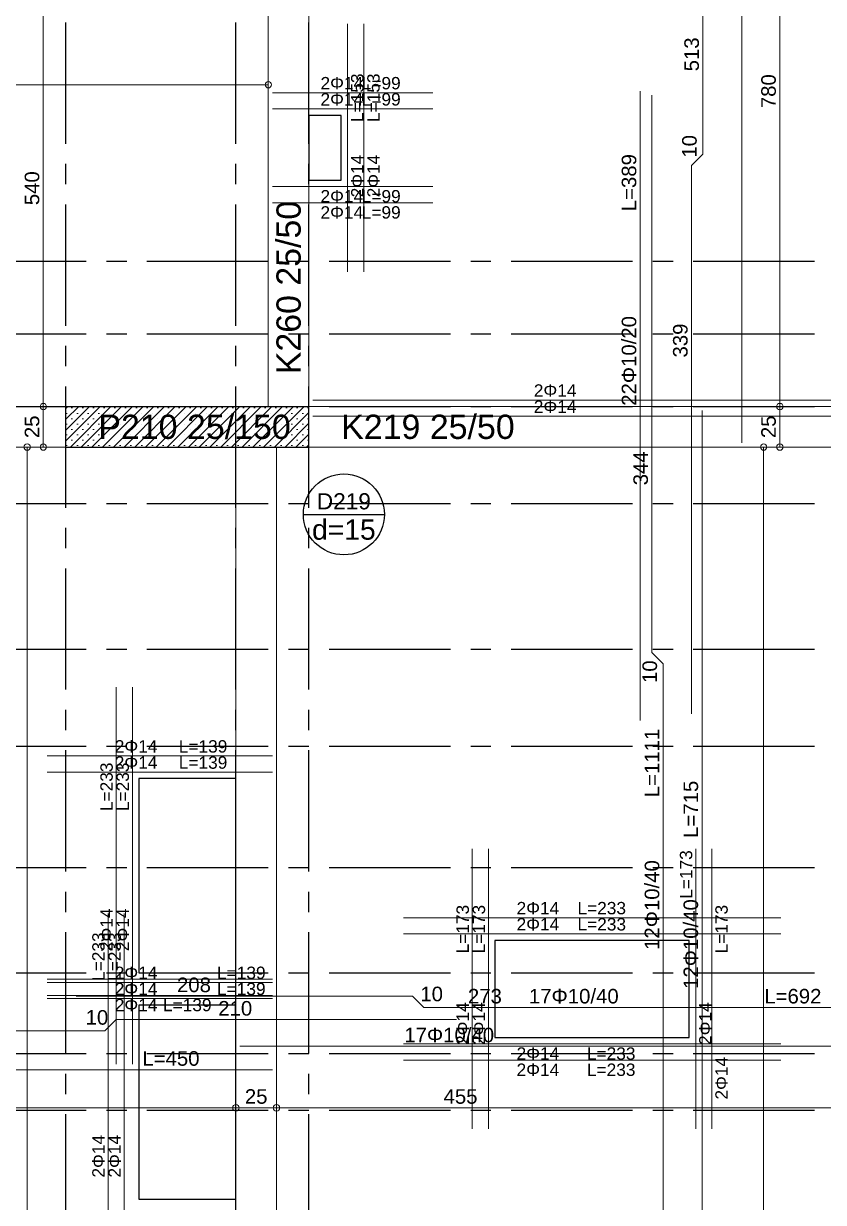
# Model space of a CAD drawing. Header units: millimetres. Extents: x 2232 to 85269, y -3593 to 5869.
# Drawn here: x 56560 to 57054, y 3944 to 4673 of the extents above; entities that cross this region are included whole.
import ezdxf

# ---------------------------------------------------------------- set-up
doc = ezdxf.new("R2010")
doc.units = ezdxf.units.MM
doc.linetypes.add('CENTER2', pattern=[112.5, 75, -12.5, 12.5, -12.5])
doc.linetypes.add('DASHDOT2', pattern=[12.7, 6.35, -3.175, 0, -3.175])
doc.layers.add('aks', color=251, linetype='DASHDOT2', lineweight=35)
for name, color, linetype in [('Donatı Topl. Uzun. Yazısı', 7, 'Continuous'), ('Donatı Uz. Yazısı', 7, 'Continuous'), ('Donatı Yazısı', 7, 'Continuous'), ('Donatı Çizgisi', 7, 'Continuous'), ('Döşeme', 7, 'Continuous'), ('Döşeme Boşluğu', 7, 'Continuous'), ('Kiriş', 7, 'Continuous'), ('Panel', 7, 'Continuous'), ('Standart', 7, 'Continuous'), ('Ölçülendirme', 7, 'Continuous')]:
    doc.layers.add(name, color=color, linetype=linetype)
doc.styles.add('arial_1_18', font='arial.ttf', dxfattribs={"height": 0.2})

# ---------------------------------------------------------------- blocks, each defined once
blk = doc.blocks.new('IDE539Entity3897')
at = {"layer": 'aks', "color": 251, "linetype": 'CENTER2', "lineweight": -3}
blk.add_lwpolyline([(955, 0), (955, 2330)], dxfattribs=at)
blk = doc.blocks.new('IDE539Entity3953')
at = {"layer": 'aks', "color": 251, "linetype": 'CENTER2', "lineweight": -3}
blk.add_lwpolyline([(850, 0), (850, 2330)], dxfattribs=at)
blk = doc.blocks.new('IDE539Entity3960')
at = {"layer": 'aks', "color": 251, "linetype": 'CENTER2', "lineweight": -3}
blk.add_lwpolyline([(1000, 0), (1000, 2330)], dxfattribs=at)
blk = doc.blocks.new('IDE539Entity3974')
at = {"layer": 'aks', "color": 251, "linetype": 'CENTER2', "lineweight": -3}
blk.add_lwpolyline([(0, 1240), (3260, 1240)], dxfattribs=at)
blk = doc.blocks.new('IDE539Entity3981')
at = {"layer": 'aks', "color": 251, "linetype": 'CENTER2', "lineweight": -3}
blk.add_lwpolyline([(0, 1090), (3260, 1090)], dxfattribs=at)
blk = doc.blocks.new('IDE539Entity4009')
at = {"layer": 'aks', "color": 251, "linetype": 'CENTER2', "lineweight": -3}
blk.add_lwpolyline([(0, 1125), (3260, 1125)], dxfattribs=at)
blk = doc.blocks.new('IDE539Entity4121')
at = {"layer": 'aks', "color": 251, "linetype": 'CENTER2', "lineweight": -3}
blk.add_lwpolyline([(0, 1375), (3260, 1375)], dxfattribs=at)
blk = doc.blocks.new('IDE539Entity4128')
at = {"layer": 'aks', "color": 251, "linetype": 'CENTER2', "lineweight": -3}
blk.add_lwpolyline([(0, 1525), (3260, 1525)], dxfattribs=at)
blk = doc.blocks.new('IDE539Entity4135')
at = {"layer": 'aks', "color": 251, "linetype": 'CENTER2', "lineweight": -3}
blk.add_lwpolyline([(0, 1315), (3260, 1315)], dxfattribs=at)
blk = doc.blocks.new('IDE539Entity4142')
at = {"layer": 'aks', "color": 251, "linetype": 'CENTER2', "lineweight": -3}
blk.add_lwpolyline([(0, 1570), (3260, 1570)], dxfattribs=at)
blk = doc.blocks.new('IDE539Entity4149')
at = {"layer": 'aks', "color": 251, "linetype": 'CENTER2', "lineweight": -3}
blk.add_lwpolyline([(0, 1465), (3260, 1465)], dxfattribs=at)
blk = doc.blocks.new('IDE539Entity4156')
at = {"layer": 'aks', "color": 251, "linetype": 'CENTER2', "lineweight": -3}
blk.add_lwpolyline([(0, 1615), (3260, 1615)], dxfattribs=at)
blk = doc.blocks.new('IDE539Entity4268')
at = {"layer": 'aks', "color": 251, "linetype": 'CENTER2', "lineweight": -3}
blk.add_lwpolyline([(0, 1175), (3260, 1175)], dxfattribs=at)
blk = doc.blocks.new('IDE539Entity4447')
at = {"layer": 'Kiriş', "color": 4, "linetype": 'Continuous', "lineweight": 5}
blk.add_lwpolyline([(1000, 1525), (1000, 2050)], dxfattribs=at)
blk = doc.blocks.new('IDE539Entity4448')
at = {"layer": 'Kiriş', "color": 4, "linetype": 'Continuous', "lineweight": 5}
blk.add_lwpolyline([(975, 1525), (975, 2050)], dxfattribs=at)
blk = doc.blocks.new('IDE539Entity4449')
at = {"layer": 'Kiriş', "color": 159, "linetype": 'Continuous', "lineweight": 5, "style": 'arial_1_18'}
blk.add_text('K260 25/50', height=15, rotation=90, dxfattribs=at).set_placement((995, 1545))
blk = doc.blocks.new('IDE539Entity4548')
at = {"layer": 'Döşeme Boşluğu', "color": 8, "linetype": 'Continuous', "lineweight": -3}
blk.add_lwpolyline([(955, 1175), (955, 1295)], dxfattribs=at)
blk = doc.blocks.new('IDE539Entity4549')
at = {"layer": 'Döşeme Boşluğu', "color": 8, "linetype": 'Continuous', "lineweight": -3}
blk.add_lwpolyline([(955, 1295), (895, 1295)], dxfattribs=at)
blk = doc.blocks.new('IDE539Entity4550')
at = {"layer": 'Döşeme Boşluğu', "color": 8, "linetype": 'Continuous', "lineweight": -3}
blk.add_lwpolyline([(895, 1295), (895, 1175)], dxfattribs=at)
blk = doc.blocks.new('IDE539Entity4551')
at = {"layer": 'Döşeme Boşluğu', "color": 8, "linetype": 'Continuous', "lineweight": -3}
blk.add_lwpolyline([(895, 1175), (955, 1175)], dxfattribs=at)
blk = doc.blocks.new('IDE539Entity4552')
at = {"layer": 'Donatı Çizgisi', "color": 5, "linetype": 'Continuous', "lineweight": 5}
blk.add_lwpolyline([(891, 1118.41), (891, 1351.59)], dxfattribs=at)
at = {"layer": 'Donatı Topl. Uzun. Yazısı', "color": 1, "linetype": 'Continuous', "lineweight": 5, "style": 'arial_1_18'}
blk.add_text('L=233', height=7.65, rotation=90, dxfattribs=at).set_placement((888.87, 1274.94))
at = {"layer": 'Donatı Yazısı', "color": 5, "linetype": 'Continuous', "lineweight": 5, "style": 'arial_1_18'}
blk.add_text('2Φ14', height=7.65, rotation=90, dxfattribs=at).set_placement((888.87, 1188.36))
blk = doc.blocks.new('IDE539Entity4553')
at = {"layer": 'Donatı Çizgisi', "color": 5, "linetype": 'Continuous', "lineweight": 5}
blk.add_lwpolyline([(881, 1118.41), (881, 1351.59)], dxfattribs=at)
at = {"layer": 'Donatı Topl. Uzun. Yazısı', "color": 1, "linetype": 'Continuous', "lineweight": 5, "style": 'arial_1_18'}
blk.add_text('L=233', height=7.65, rotation=90, dxfattribs=at).set_placement((878.87, 1274.94))
at = {"layer": 'Donatı Yazısı', "color": 5, "linetype": 'Continuous', "lineweight": 5, "style": 'arial_1_18'}
blk.add_text('2Φ14', height=7.65, rotation=90, dxfattribs=at).set_placement((878.87, 1188.36))
blk = doc.blocks.new('IDE539Entity4554')
at = {"layer": 'Donatı Çizgisi', "color": 5, "linetype": 'Continuous', "lineweight": 5}
blk.add_lwpolyline([(838.41, 1299), (977.5, 1299)], dxfattribs=at)
at = {"layer": 'Donatı Topl. Uzun. Yazısı', "color": 1, "linetype": 'Continuous', "lineweight": 5, "style": 'arial_1_18'}
blk.add_text('L=139', height=7.65, dxfattribs=at).set_placement((919.67, 1301.12))
at = {"layer": 'Donatı Yazısı', "color": 5, "linetype": 'Continuous', "lineweight": 5, "style": 'arial_1_18'}
blk.add_text('2Φ14', height=7.65, dxfattribs=at).set_placement((880.14, 1301.12))
blk = doc.blocks.new('IDE539Entity4555')
at = {"layer": 'Donatı Çizgisi', "color": 5, "linetype": 'Continuous', "lineweight": 5}
blk.add_lwpolyline([(838.41, 1309), (977.5, 1309)], dxfattribs=at)
at = {"layer": 'Donatı Topl. Uzun. Yazısı', "color": 1, "linetype": 'Continuous', "lineweight": 5, "style": 'arial_1_18'}
blk.add_text('L=139', height=7.65, dxfattribs=at).set_placement((919.67, 1311.12))
at = {"layer": 'Donatı Yazısı', "color": 5, "linetype": 'Continuous', "lineweight": 5, "style": 'arial_1_18'}
blk.add_text('2Φ14', height=7.65, dxfattribs=at).set_placement((880.14, 1311.12))
blk = doc.blocks.new('IDE539Entity4556')
at = {"layer": 'Donatı Çizgisi', "color": 5, "linetype": 'Continuous', "lineweight": 5}
blk.add_lwpolyline([(838.41, 1171), (977.5, 1171)], dxfattribs=at)
at = {"layer": 'Donatı Topl. Uzun. Yazısı', "color": 1, "linetype": 'Continuous', "lineweight": 5, "style": 'arial_1_18'}
blk.add_text('L=139', height=7.65, dxfattribs=at).set_placement((943.31, 1161.22))
at = {"layer": 'Donatı Yazısı', "color": 5, "linetype": 'Continuous', "lineweight": 5, "style": 'arial_1_18'}
blk.add_text('2Φ14', height=7.65, dxfattribs=at).set_placement((880.14, 1161.22))
blk = doc.blocks.new('IDE539Entity4557')
at = {"layer": 'Donatı Çizgisi', "color": 5, "linetype": 'Continuous', "lineweight": 5}
blk.add_lwpolyline([(838.41, 1161), (977.5, 1161)], dxfattribs=at)
at = {"layer": 'Donatı Topl. Uzun. Yazısı', "color": 1, "linetype": 'Continuous', "lineweight": 5, "style": 'arial_1_18'}
blk.add_text('L=139', height=7.65, dxfattribs=at).set_placement((909.93, 1151.22))
at = {"layer": 'Donatı Yazısı', "color": 5, "linetype": 'Continuous', "lineweight": 5, "style": 'arial_1_18'}
blk.add_text('2Φ14', height=7.65, dxfattribs=at).set_placement((880.14, 1151.22))
blk = doc.blocks.new('IDE539Entity4577')
at = {"layer": 'Kiriş', "color": 4, "linetype": 'Continuous', "lineweight": 5}
blk.add_lwpolyline([(550, 1500), (850, 1500)], dxfattribs=at)
blk = doc.blocks.new('IDE539Entity4578')
at = {"layer": 'Kiriş', "color": 4, "linetype": 'Continuous', "lineweight": 5}
blk.add_lwpolyline([(550, 1525), (850, 1525)], dxfattribs=at)
blk = doc.blocks.new('IDE539Entity4581')
at = {"layer": 'Döşeme Boşluğu', "color": 8, "linetype": 'Continuous', "lineweight": -3}
blk.add_lwpolyline([(895, 1155), (895, 1035)], dxfattribs=at)
blk = doc.blocks.new('IDE539Entity4582')
at = {"layer": 'Döşeme Boşluğu', "color": 8, "linetype": 'Continuous', "lineweight": -3}
blk.add_lwpolyline([(895, 1035), (955, 1035)], dxfattribs=at)
blk = doc.blocks.new('IDE539Entity4583')
at = {"layer": 'Döşeme Boşluğu', "color": 8, "linetype": 'Continuous', "lineweight": -3}
blk.add_lwpolyline([(955, 1035), (955, 1155)], dxfattribs=at)
blk = doc.blocks.new('IDE539Entity4584')
at = {"layer": 'Döşeme Boşluğu', "color": 8, "linetype": 'Continuous', "lineweight": -3}
blk.add_lwpolyline([(955, 1155), (895, 1155)], dxfattribs=at)
blk = doc.blocks.new('IDE539Entity4587')
at = {"layer": 'Donatı Çizgisi', "color": 5, "linetype": 'Continuous', "lineweight": 5}
blk.add_lwpolyline([(886, 978.41), (886, 1211.59)], dxfattribs=at)
at = {"layer": 'Donatı Topl. Uzun. Yazısı', "color": 1, "linetype": 'Continuous', "lineweight": 5, "style": 'arial_1_18'}
blk.add_text('L=233', height=7.65, rotation=90, dxfattribs=at).set_placement((883.87, 1169.92))
at = {"layer": 'Donatı Yazısı', "color": 5, "linetype": 'Continuous', "lineweight": 5, "style": 'arial_1_18'}
blk.add_text('2Φ14', height=7.65, rotation=90, dxfattribs=at).set_placement((883.87, 1048.36))
blk = doc.blocks.new('IDE539Entity4588')
at = {"layer": 'Donatı Çizgisi', "color": 5, "linetype": 'Continuous', "lineweight": 5}
blk.add_lwpolyline([(876, 978.41), (876, 1211.59)], dxfattribs=at)
at = {"layer": 'Donatı Topl. Uzun. Yazısı', "color": 1, "linetype": 'Continuous', "lineweight": 5, "style": 'arial_1_18'}
blk.add_text('L=233', height=7.65, rotation=90, dxfattribs=at).set_placement((873.87, 1169.92))
at = {"layer": 'Donatı Yazısı', "color": 5, "linetype": 'Continuous', "lineweight": 5, "style": 'arial_1_18'}
blk.add_text('2Φ14', height=7.65, rotation=90, dxfattribs=at).set_placement((873.87, 1048.36))
blk = doc.blocks.new('IDE539Entity4589')
at = {"layer": 'Donatı Çizgisi', "color": 5, "linetype": 'Continuous', "lineweight": 5}
blk.add_lwpolyline([(838.41, 1159), (977.5, 1159)], dxfattribs=at)
at = {"layer": 'Donatı Topl. Uzun. Yazısı', "color": 1, "linetype": 'Continuous', "lineweight": 5, "style": 'arial_1_18'}
blk.add_text('L=139', height=7.65, dxfattribs=at).set_placement((943.31, 1161.12))
at = {"layer": 'Donatı Yazısı', "color": 5, "linetype": 'Continuous', "lineweight": 5, "style": 'arial_1_18'}
blk.add_text('2Φ14', height=7.65, dxfattribs=at).set_placement((880.14, 1161.12))
blk = doc.blocks.new('IDE539Entity4590')
at = {"layer": 'Donatı Çizgisi', "color": 5, "linetype": 'Continuous', "lineweight": 5}
blk.add_lwpolyline([(838.41, 1169), (977.5, 1169)], dxfattribs=at)
at = {"layer": 'Donatı Topl. Uzun. Yazısı', "color": 1, "linetype": 'Continuous', "lineweight": 5, "style": 'arial_1_18'}
blk.add_text('L=139', height=7.65, dxfattribs=at).set_placement((943.31, 1171.12))
at = {"layer": 'Donatı Yazısı', "color": 5, "linetype": 'Continuous', "lineweight": 5, "style": 'arial_1_18'}
blk.add_text('2Φ14', height=7.65, dxfattribs=at).set_placement((880.14, 1171.12))
blk = doc.blocks.new('IDE539Entity4600')
at = {"layer": 'Kiriş', "color": 4, "linetype": 'Continuous', "lineweight": 5}
blk.add_lwpolyline([(980, 830), (980, 1500)], dxfattribs=at)
blk = doc.blocks.new('IDE539Entity4601')
at = {"layer": 'Kiriş', "color": 4, "linetype": 'Continuous', "lineweight": 5}
blk.add_lwpolyline([(955, 830), (955, 1500)], dxfattribs=at)
blk = doc.blocks.new('IDE539Entity4603')
at = {"layer": 'Panel', "linetype": 'Continuous', "lineweight": 5}
h = blk.add_hatch(dxfattribs=at)
h.set_pattern_fill('SACNCR', color=163, scale=50, style=0)
h.set_pattern_definition([(45, (0, 0), (-3.314563, 3.314563), []), (45, (3.3146, 0), (-3.314563, 3.314563), [0, -4.6875])])
h.paths.add_polyline_path([(850, 1525), (1000, 1525), (1000, 1500), (850, 1500)])
blk = doc.blocks.new('IDE539Entity4604')
at = {"layer": 'Panel', "color": 164, "linetype": 'Continuous', "lineweight": -3}
blk.add_lwpolyline([(850, 1500), (850, 1525)], dxfattribs=at)
blk = doc.blocks.new('IDE539Entity4605')
at = {"layer": 'Panel', "color": 164, "linetype": 'Continuous', "lineweight": -3}
blk.add_lwpolyline([(850, 1500), (1000, 1500)], dxfattribs=at)
blk = doc.blocks.new('IDE539Entity4606')
at = {"layer": 'Panel', "color": 164, "linetype": 'Continuous', "lineweight": -3}
blk.add_lwpolyline([(1000, 1500), (1000, 1525)], dxfattribs=at)
blk = doc.blocks.new('IDE539Entity4607')
at = {"layer": 'Panel', "color": 164, "linetype": 'Continuous', "lineweight": -3}
blk.add_lwpolyline([(850, 1525), (1000, 1525)], dxfattribs=at)
blk = doc.blocks.new('IDE539Entity4608')
at = {"layer": 'Panel', "color": 159, "linetype": 'Continuous', "lineweight": -3, "style": 'arial_1_18'}
blk.add_text('P210 25/150', height=15, dxfattribs=at).set_placement((870, 1505))
blk = doc.blocks.new('IDE539Entity4609')
at = {"layer": 'Kiriş', "color": 4, "linetype": 'Continuous', "lineweight": 5}
blk.add_lwpolyline([(1000, 1500), (1435, 1500)], dxfattribs=at)
blk = doc.blocks.new('IDE539Entity4610')
at = {"layer": 'Kiriş', "color": 4, "linetype": 'Continuous', "lineweight": 5}
blk.add_lwpolyline([(1000, 1525), (1435, 1525)], dxfattribs=at)
blk = doc.blocks.new('IDE539Entity4611')
at = {"layer": 'Kiriş', "color": 159, "linetype": 'Continuous', "lineweight": 5, "style": 'arial_1_18'}
blk.add_text('K219 25/50', height=15, dxfattribs=at).set_placement((1020, 1505))
blk = doc.blocks.new('IDE539Entity4612')
at = {"layer": 'Döşeme', "color": 117, "linetype": 'Continuous', "lineweight": -3}
blk.add_lwpolyline([(996.67, 1458.33), (1046.67, 1458.33)], dxfattribs=at)
blk.add_circle((1021.67, 1458.33), 25, dxfattribs=at)
at = {"layer": 'Döşeme', "color": 178, "linetype": 'Continuous', "lineweight": -3, "style": 'arial_1_18'}
blk.add_text('D219', height=10, dxfattribs=at).set_placement((1004.97, 1461.46))
at = {"layer": 'Döşeme', "color": 164, "linetype": 'Continuous', "lineweight": -3, "style": 'arial_1_18'}
blk.add_text('d=15', height=12.5, dxfattribs=at).set_placement((1002, 1442.71))
blk = doc.blocks.new('IDE539Entity4613')
at = {"layer": 'Döşeme Boşluğu', "color": 8, "linetype": 'Continuous', "lineweight": -3}
blk.add_lwpolyline([(1115, 1135), (1235, 1135)], dxfattribs=at)
blk = doc.blocks.new('IDE539Entity4614')
at = {"layer": 'Döşeme Boşluğu', "color": 8, "linetype": 'Continuous', "lineweight": -3}
blk.add_lwpolyline([(1235, 1135), (1235, 1195)], dxfattribs=at)
blk = doc.blocks.new('IDE539Entity4615')
at = {"layer": 'Döşeme Boşluğu', "color": 8, "linetype": 'Continuous', "lineweight": -3}
blk.add_lwpolyline([(1235, 1195), (1115, 1195)], dxfattribs=at)
blk = doc.blocks.new('IDE539Entity4616')
at = {"layer": 'Döşeme Boşluğu', "color": 8, "linetype": 'Continuous', "lineweight": -3}
blk.add_lwpolyline([(1115, 1195), (1115, 1135)], dxfattribs=at)
blk = doc.blocks.new('IDE539Entity4617')
at = {"layer": 'Donatı Çizgisi', "color": 5, "linetype": 'Continuous', "lineweight": 5}
blk.add_lwpolyline([(1058.41, 1199), (1291.59, 1199)], dxfattribs=at)
at = {"layer": 'Donatı Topl. Uzun. Yazısı', "color": 1, "linetype": 'Continuous', "lineweight": 5, "style": 'arial_1_18'}
blk.add_text('L=233', height=7.65, dxfattribs=at).set_placement((1165.97, 1201.12))
at = {"layer": 'Donatı Yazısı', "color": 5, "linetype": 'Continuous', "lineweight": 5, "style": 'arial_1_18'}
blk.add_text('2Φ14', height=7.65, dxfattribs=at).set_placement((1128.36, 1201.12))
blk = doc.blocks.new('IDE539Entity4618')
at = {"layer": 'Donatı Çizgisi', "color": 5, "linetype": 'Continuous', "lineweight": 5}
blk.add_lwpolyline([(1058.41, 1209), (1291.59, 1209)], dxfattribs=at)
at = {"layer": 'Donatı Topl. Uzun. Yazısı', "color": 1, "linetype": 'Continuous', "lineweight": 5, "style": 'arial_1_18'}
blk.add_text('L=233', height=7.65, dxfattribs=at).set_placement((1165.97, 1211.12))
at = {"layer": 'Donatı Yazısı', "color": 5, "linetype": 'Continuous', "lineweight": 5, "style": 'arial_1_18'}
blk.add_text('2Φ14', height=7.65, dxfattribs=at).set_placement((1128.36, 1211.12))
blk = doc.blocks.new('IDE539Entity4619')
at = {"layer": 'Donatı Çizgisi', "color": 5, "linetype": 'Continuous', "lineweight": 5}
blk.add_lwpolyline([(1239, 1078.41), (1239, 1251.59)], dxfattribs=at)
at = {"layer": 'Donatı Topl. Uzun. Yazısı', "color": 1, "linetype": 'Continuous', "lineweight": 5, "style": 'arial_1_18'}
blk.add_text('L=173', height=7.65, rotation=90, dxfattribs=at).set_placement((1236.88, 1220.71))
at = {"layer": 'Donatı Yazısı', "color": 5, "linetype": 'Continuous', "lineweight": 5, "style": 'arial_1_18'}
blk.add_text('2Φ14', height=7.65, rotation=90, dxfattribs=at).set_placement((1248.78, 1130.36))
blk = doc.blocks.new('IDE539Entity4620')
at = {"layer": 'Donatı Çizgisi', "color": 5, "linetype": 'Continuous', "lineweight": 5}
blk.add_lwpolyline([(1249, 1078.41), (1249, 1251.59)], dxfattribs=at)
at = {"layer": 'Donatı Topl. Uzun. Yazısı', "color": 1, "linetype": 'Continuous', "lineweight": 5, "style": 'arial_1_18'}
blk.add_text('L=173', height=7.65, rotation=90, dxfattribs=at).set_placement((1258.78, 1186.94))
at = {"layer": 'Donatı Yazısı', "color": 5, "linetype": 'Continuous', "lineweight": 5, "style": 'arial_1_18'}
blk.add_text('2Φ14', height=7.65, rotation=90, dxfattribs=at).set_placement((1258.78, 1096.59))
blk = doc.blocks.new('IDE539Entity4621')
at = {"layer": 'Donatı Çizgisi', "color": 5, "linetype": 'Continuous', "lineweight": 5}
blk.add_lwpolyline([(1058.41, 1131), (1291.59, 1131)], dxfattribs=at)
at = {"layer": 'Donatı Topl. Uzun. Yazısı', "color": 1, "linetype": 'Continuous', "lineweight": 5, "style": 'arial_1_18'}
blk.add_text('L=233', height=7.65, dxfattribs=at).set_placement((1171.8, 1121.22))
at = {"layer": 'Donatı Yazısı', "color": 5, "linetype": 'Continuous', "lineweight": 5, "style": 'arial_1_18'}
blk.add_text('2Φ14', height=7.65, dxfattribs=at).set_placement((1128.36, 1121.22))
blk = doc.blocks.new('IDE539Entity4622')
at = {"layer": 'Donatı Çizgisi', "color": 5, "linetype": 'Continuous', "lineweight": 5}
blk.add_lwpolyline([(1058.41, 1121), (1291.59, 1121)], dxfattribs=at)
at = {"layer": 'Donatı Topl. Uzun. Yazısı', "color": 1, "linetype": 'Continuous', "lineweight": 5, "style": 'arial_1_18'}
blk.add_text('L=233', height=7.65, dxfattribs=at).set_placement((1171.8, 1111.22))
at = {"layer": 'Donatı Yazısı', "color": 5, "linetype": 'Continuous', "lineweight": 5, "style": 'arial_1_18'}
blk.add_text('2Φ14', height=7.65, dxfattribs=at).set_placement((1128.36, 1111.22))
blk = doc.blocks.new('IDE539Entity4623')
at = {"layer": 'Donatı Çizgisi', "color": 5, "linetype": 'Continuous', "lineweight": 5}
blk.add_lwpolyline([(1111, 1078.41), (1111, 1251.59)], dxfattribs=at)
at = {"layer": 'Donatı Topl. Uzun. Yazısı', "color": 1, "linetype": 'Continuous', "lineweight": 5, "style": 'arial_1_18'}
blk.add_text('L=173', height=7.65, rotation=90, dxfattribs=at).set_placement((1108.88, 1186.94))
at = {"layer": 'Donatı Yazısı', "color": 5, "linetype": 'Continuous', "lineweight": 5, "style": 'arial_1_18'}
blk.add_text('2Φ14', height=7.65, rotation=90, dxfattribs=at).set_placement((1108.88, 1130.36))
blk = doc.blocks.new('IDE539Entity4624')
at = {"layer": 'Donatı Çizgisi', "color": 5, "linetype": 'Continuous', "lineweight": 5}
blk.add_lwpolyline([(1101, 1078.41), (1101, 1251.59)], dxfattribs=at)
at = {"layer": 'Donatı Topl. Uzun. Yazısı', "color": 1, "linetype": 'Continuous', "lineweight": 5, "style": 'arial_1_18'}
blk.add_text('L=173', height=7.65, rotation=90, dxfattribs=at).set_placement((1098.88, 1186.94))
at = {"layer": 'Donatı Yazısı', "color": 5, "linetype": 'Continuous', "lineweight": 5, "style": 'arial_1_18'}
blk.add_text('2Φ14', height=7.65, rotation=90, dxfattribs=at).set_placement((1098.88, 1130.36))
blk = doc.blocks.new('IDE539Entity4668')
at = {"layer": 'Donatı Çizgisi', "color": 5, "linetype": 'Continuous', "lineweight": 5}
blk.add_lwpolyline([(1002.5, 1519), (1457.5, 1519)], dxfattribs=at)
at = {"layer": 'Donatı Topl. Uzun. Yazısı', "color": 1, "linetype": 'Continuous', "lineweight": 5, "style": 'arial_1_18'}
blk.add_text('L=455', height=7.65, dxfattribs=at).set_placement((1336.48, 1521.12))
at = {"layer": 'Donatı Yazısı', "color": 5, "linetype": 'Continuous', "lineweight": 5, "style": 'arial_1_18'}
blk.add_text('2Φ14', height=7.65, dxfattribs=at).set_placement((1139, 1521.12))
blk = doc.blocks.new('IDE539Entity4669')
at = {"layer": 'Donatı Çizgisi', "color": 5, "linetype": 'Continuous', "lineweight": 5}
blk.add_lwpolyline([(1002.5, 1529), (1457.5, 1529)], dxfattribs=at)
at = {"layer": 'Donatı Topl. Uzun. Yazısı', "color": 1, "linetype": 'Continuous', "lineweight": 5, "style": 'arial_1_18'}
blk.add_text('L=455', height=7.65, dxfattribs=at).set_placement((1336.48, 1531.12))
at = {"layer": 'Donatı Yazısı', "color": 5, "linetype": 'Continuous', "lineweight": 5, "style": 'arial_1_18'}
blk.add_text('2Φ14', height=7.65, dxfattribs=at).set_placement((1139, 1531.12))
blk = doc.blocks.new('IDE539Entity4888')
at = {"layer": 'Döşeme Boşluğu', "color": 8, "linetype": 'Continuous', "lineweight": -3}
blk.add_lwpolyline([(1000, 1665), (1020, 1665)], dxfattribs=at)
blk = doc.blocks.new('IDE539Entity4889')
at = {"layer": 'Döşeme Boşluğu', "color": 8, "linetype": 'Continuous', "lineweight": -3}
blk.add_lwpolyline([(1020, 1665), (1020, 1705)], dxfattribs=at)
blk = doc.blocks.new('IDE539Entity4890')
at = {"layer": 'Döşeme Boşluğu', "color": 8, "linetype": 'Continuous', "lineweight": -3}
blk.add_lwpolyline([(1020, 1705), (1000, 1705)], dxfattribs=at)
blk = doc.blocks.new('IDE539Entity4891')
at = {"layer": 'Döşeme Boşluğu', "color": 8, "linetype": 'Continuous', "lineweight": -3}
blk.add_lwpolyline([(1000, 1705), (1000, 1665)], dxfattribs=at)
blk = doc.blocks.new('IDE539Entity4892')
at = {"layer": 'Donatı Çizgisi', "color": 5, "linetype": 'Continuous', "lineweight": 5}
blk.add_lwpolyline([(977.5, 1709), (1076.59, 1709)], dxfattribs=at)
at = {"layer": 'Donatı Topl. Uzun. Yazısı', "color": 1, "linetype": 'Continuous', "lineweight": 5, "style": 'arial_1_18'}
blk.add_text('L=99', height=7.65, dxfattribs=at).set_placement((1032.7, 1711.12))
at = {"layer": 'Donatı Yazısı', "color": 5, "linetype": 'Continuous', "lineweight": 5, "style": 'arial_1_18'}
blk.add_text('2Φ14', height=7.65, dxfattribs=at).set_placement((1007.23, 1711.12))
blk = doc.blocks.new('IDE539Entity4893')
at = {"layer": 'Donatı Çizgisi', "color": 5, "linetype": 'Continuous', "lineweight": 5}
blk.add_lwpolyline([(977.5, 1719), (1076.59, 1719)], dxfattribs=at)
at = {"layer": 'Donatı Topl. Uzun. Yazısı', "color": 1, "linetype": 'Continuous', "lineweight": 5, "style": 'arial_1_18'}
blk.add_text('L=99', height=7.65, dxfattribs=at).set_placement((1032.7, 1721.12))
at = {"layer": 'Donatı Yazısı', "color": 5, "linetype": 'Continuous', "lineweight": 5, "style": 'arial_1_18'}
blk.add_text('2Φ14', height=7.65, dxfattribs=at).set_placement((1007.23, 1721.12))
blk = doc.blocks.new('IDE539Entity4894')
at = {"layer": 'Donatı Çizgisi', "color": 5, "linetype": 'Continuous', "lineweight": 5}
blk.add_lwpolyline([(1024, 1608.41), (1024, 1761.59)], dxfattribs=at)
at = {"layer": 'Donatı Topl. Uzun. Yazısı', "color": 1, "linetype": 'Continuous', "lineweight": 5, "style": 'arial_1_18'}
blk.add_text('L=153', height=7.65, rotation=90, dxfattribs=at).set_placement((1033.77, 1700.94))
at = {"layer": 'Donatı Yazısı', "color": 5, "linetype": 'Continuous', "lineweight": 5, "style": 'arial_1_18'}
blk.add_text('2Φ14', height=7.65, rotation=90, dxfattribs=at).set_placement((1033.77, 1654.36))
blk = doc.blocks.new('IDE539Entity4895')
at = {"layer": 'Donatı Çizgisi', "color": 5, "linetype": 'Continuous', "lineweight": 5}
blk.add_lwpolyline([(1034, 1608.41), (1034, 1761.59)], dxfattribs=at)
at = {"layer": 'Donatı Topl. Uzun. Yazısı', "color": 1, "linetype": 'Continuous', "lineweight": 5, "style": 'arial_1_18'}
blk.add_text('L=153', height=7.65, rotation=90, dxfattribs=at).set_placement((1043.77, 1700.94))
at = {"layer": 'Donatı Yazısı', "color": 5, "linetype": 'Continuous', "lineweight": 5, "style": 'arial_1_18'}
blk.add_text('2Φ14', height=7.65, rotation=90, dxfattribs=at).set_placement((1043.77, 1654.36))
blk = doc.blocks.new('IDE539Entity4896')
at = {"layer": 'Donatı Çizgisi', "color": 5, "linetype": 'Continuous', "lineweight": 5}
blk.add_lwpolyline([(977.5, 1661), (1076.59, 1661)], dxfattribs=at)
at = {"layer": 'Donatı Topl. Uzun. Yazısı', "color": 1, "linetype": 'Continuous', "lineweight": 5, "style": 'arial_1_18'}
blk.add_text('L=99', height=7.65, dxfattribs=at).set_placement((1032.7, 1651.22))
at = {"layer": 'Donatı Yazısı', "color": 5, "linetype": 'Continuous', "lineweight": 5, "style": 'arial_1_18'}
blk.add_text('2Φ14', height=7.65, dxfattribs=at).set_placement((1007.23, 1651.22))
blk = doc.blocks.new('IDE539Entity4897')
at = {"layer": 'Donatı Çizgisi', "color": 5, "linetype": 'Continuous', "lineweight": 5}
blk.add_lwpolyline([(977.5, 1651), (1076.59, 1651)], dxfattribs=at)
at = {"layer": 'Donatı Topl. Uzun. Yazısı', "color": 1, "linetype": 'Continuous', "lineweight": 5, "style": 'arial_1_18'}
blk.add_text('L=99', height=7.65, dxfattribs=at).set_placement((1032.7, 1641.22))
at = {"layer": 'Donatı Yazısı', "color": 5, "linetype": 'Continuous', "lineweight": 5, "style": 'arial_1_18'}
blk.add_text('2Φ14', height=7.65, dxfattribs=at).set_placement((1007.23, 1641.22))
blk = doc.blocks.new('IDE539Entity5156')
at = {"layer": 'Donatı Çizgisi', "color": 5, "linetype": 'Continuous', "lineweight": 5}
for points in [[(1267.5, 1502.5), (1267.5, 2327.5)], [(1243.5, 1681), (1243.5, 2193.57)], [(1204.8, 1331), (1204.8, 1720)], [(1212, 1373), (1212, 1717.5)], [(1236.5, 1674), (1243.5, 1681)], [(1236.5, 1335), (1236.5, 1674)], [(1243, 807.5), (1243, 1522.5)], [(1219, 1366), (1212, 1373)], [(1219, 964), (1219, 1366)], [(856.25, 1160.5), (1064, 1160.5)], [(1064, 1160.5), (1071, 1153.5)], [(1071, 1153.5), (1344, 1153.5)], [(874, 1139), (881, 1146)], [(881, 1146), (1091.25, 1146)], [(607.86, 1139), (874, 1139)], [(957.5, 1129.5), (1457.5, 1129.5)], [(527.5, 1115), (977.5, 1115)]]:
    blk.add_lwpolyline(points, dxfattribs=at)
at = {"layer": 'Donatı Topl. Uzun. Yazısı', "color": 1, "linetype": 'Continuous', "lineweight": 5, "style": 'arial_1_18'}
for s, p in [('L=389', (1202.3, 1645.79)), ('L=1111', (1216.5, 1283.5)), ('L=715', (1240.5, 1258.39))]:
    blk.add_text(s, height=9, rotation=90, dxfattribs=at).set_placement(p)
for s, p in [('L=692', (1281.39, 1156)), ('L=450', (897.19, 1117.5))]:
    blk.add_text(s, height=9, dxfattribs=at).set_placement(p)
at = {"layer": 'Donatı Uz. Yazısı', "color": 5, "linetype": 'Continuous', "lineweight": 5, "style": 'arial_1_18'}
for s, p in [('513', (1241, 1732.26)), ('10', (1239.63, 1678.9)), ('339', (1234, 1555.35)), ('344', (1209.5, 1476.35)), ('10', (1215.13, 1354.12))]:
    blk.add_text(s, height=9, rotation=90, dxfattribs=at).set_placement(p)
for s, p in [('208', (918.58, 1163)), ('10', (1068.9, 1157.37)), ('273', (1098.3, 1156)), ('10', (862.12, 1142.87)), ('210', (944.07, 1148.5))]:
    blk.add_text(s, height=9, dxfattribs=at).set_placement(p)
at = {"layer": 'Donatı Yazısı', "color": 5, "linetype": 'Continuous', "lineweight": 5, "style": 'arial_1_18'}
for s, p in [('22Φ10/20', (1202.3, 1525.5)), ('12Φ10/40', (1216.5, 1189.12)), ('12Φ10/40', (1240.5, 1165))]:
    blk.add_text(s, height=9, rotation=90, dxfattribs=at).set_placement(p)
for p in [(1135.97, 1156), (1059, 1132)]:
    blk.add_text('17Φ10/40', height=9, dxfattribs=at).set_placement(p)
blk = doc.blocks.new('IDE539Entity5157')
at = {"layer": 'Ölçülendirme', "color": 1, "linetype": 'Continuous', "lineweight": 5}
for points in [[(1291, 1500), (1291, 2330)], [(836, 1500), (836, 2065)], [(525, 1724), (975, 1724)], [(826, 805), (826, 1500)], [(1281, 805), (1281, 1500)], [(525, 1091.5), (955, 1091.5)], [(955, 1091.5), (1435, 1091.5)]]:
    blk.add_lwpolyline(points, dxfattribs=at)
for centre in [(975, 1724), (836, 1525), (1291, 1525), (826, 1500), (836, 1500), (1281, 1500), (1291, 1500), (955, 1091.5), (955, 1091.5), (980, 1091.5)]:
    blk.add_circle(centre, 2, dxfattribs=at)
at = {"layer": 'Ölçülendirme', "color": 1, "linetype": 'Continuous', "lineweight": 5, "style": 'arial_1_18'}
for s, p in [('780', (1288.5, 1709.51)), ('540', (833.5, 1649.51)), ('25', (833.5, 1505.51)), ('25', (1288.5, 1505.51))]:
    blk.add_text(s, height=9, rotation=90, dxfattribs=at).set_placement(p)
for s, p in [('25', (960.51, 1094)), ('455', (1083.26, 1094))]:
    blk.add_text(s, height=9, dxfattribs=at).set_placement(p)

msp = doc.modelspace()

# ---------------------------------------------------------------- block references
at = {"layer": 'aks'}
for name in ['IDE539Entity3953', 'IDE539Entity3897', 'IDE539Entity3960', 'IDE539Entity4156', 'IDE539Entity4142', 'IDE539Entity4128', 'IDE539Entity4149', 'IDE539Entity4121', 'IDE539Entity4135', 'IDE539Entity3974', 'IDE539Entity4268', 'IDE539Entity4009', 'IDE539Entity3981']:
    msp.add_blockref(name, (55735.84, 2910.75), dxfattribs=at)
at = {"layer": 'Döşeme'}
msp.add_blockref('IDE539Entity4612', (55735.84, 2910.75), dxfattribs=at)
at = {"layer": 'Döşeme Boşluğu'}
for name in ['IDE539Entity4890', 'IDE539Entity4891', 'IDE539Entity4889', 'IDE539Entity4888', 'IDE539Entity4549', 'IDE539Entity4550', 'IDE539Entity4548', 'IDE539Entity4615', 'IDE539Entity4616', 'IDE539Entity4614', 'IDE539Entity4551', 'IDE539Entity4581', 'IDE539Entity4584', 'IDE539Entity4583', 'IDE539Entity4613', 'IDE539Entity4582']:
    msp.add_blockref(name, (55735.84, 2910.75), dxfattribs=at)
at = {"layer": 'Kiriş'}
for name in ['IDE539Entity4448', 'IDE539Entity4447', 'IDE539Entity4449', 'IDE539Entity4578', 'IDE539Entity4610', 'IDE539Entity4611', 'IDE539Entity4577', 'IDE539Entity4601', 'IDE539Entity4600', 'IDE539Entity4609']:
    msp.add_blockref(name, (55735.84, 2910.75), dxfattribs=at)
at = {"layer": 'Panel'}
for name in ['IDE539Entity4603', 'IDE539Entity4604', 'IDE539Entity4607', 'IDE539Entity4608', 'IDE539Entity4606', 'IDE539Entity4605']:
    msp.add_blockref(name, (55735.84, 2910.75), dxfattribs=at)
at = {"layer": 'Standart'}
for name in ['IDE539Entity5157', 'IDE539Entity5156', 'IDE539Entity4894', 'IDE539Entity4895', 'IDE539Entity4893', 'IDE539Entity4892', 'IDE539Entity4896', 'IDE539Entity4897', 'IDE539Entity4669', 'IDE539Entity4668', 'IDE539Entity4553', 'IDE539Entity4552', 'IDE539Entity4555', 'IDE539Entity4554', 'IDE539Entity4624', 'IDE539Entity4623', 'IDE539Entity4619', 'IDE539Entity4620', 'IDE539Entity4618', 'IDE539Entity4588', 'IDE539Entity4587', 'IDE539Entity4617', 'IDE539Entity4590', 'IDE539Entity4556', 'IDE539Entity4589', 'IDE539Entity4557', 'IDE539Entity4621', 'IDE539Entity4622']:
    msp.add_blockref(name, (55735.84, 2910.75), dxfattribs=at)

doc.saveas('drawing.dxf')
